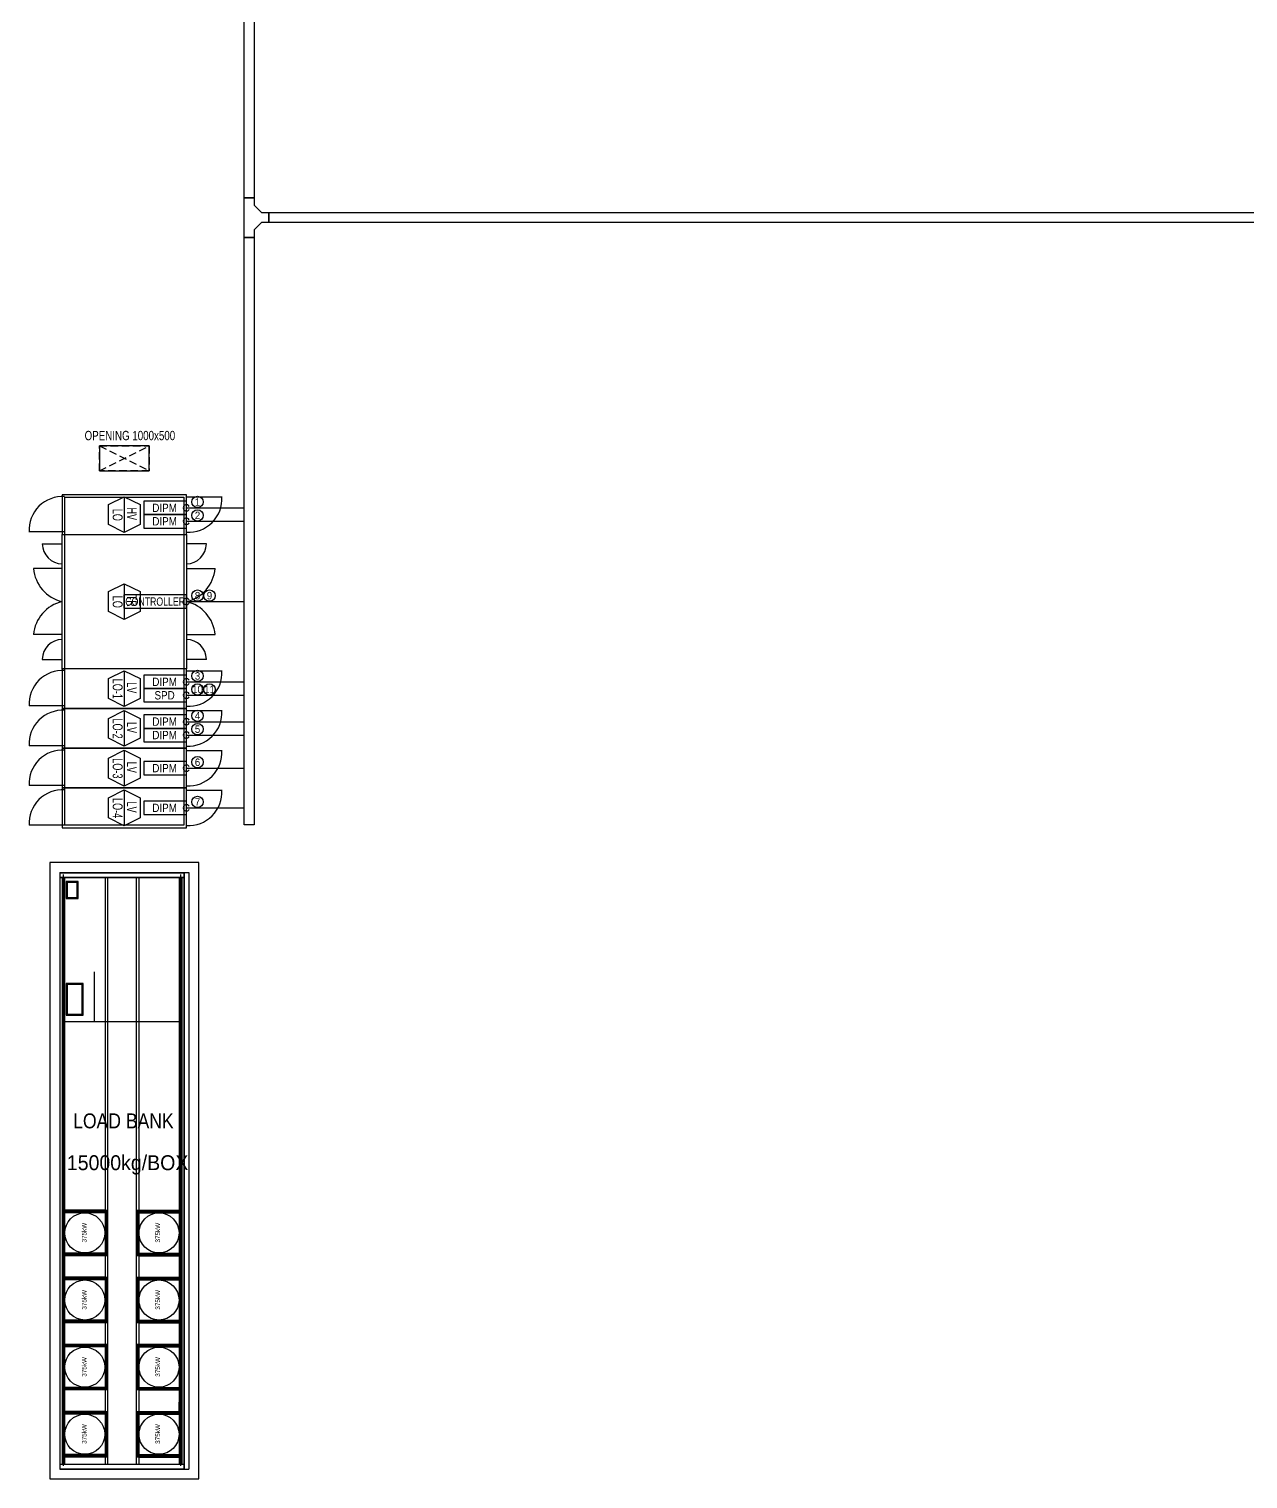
# Model space of a CAD drawing. Header units: millimetres. Extents: x 89450 to 753248, y -530175 to 1209785.
# Drawn here: x 94877 to 119393, y -98536 to -69368 of the extents above; entities that cross this region are included whole.
import ezdxf
from ezdxf.enums import TextEntityAlignment as Align

# ---------------------------------------------------------------- set-up
doc = ezdxf.new("R2010")
doc.units = ezdxf.units.MM
doc.header["$LTSCALE"] = 150
doc.linetypes.add('H1', pattern=[1.5, 1, -0.5])
doc.linetypes.add('PHANTOM', pattern=[2.5, 1.25, -0.25, 0.25, -0.25, 0.25, -0.25])
for name, color, linetype in [('------00 Switch Gear', 3, 'Continuous'), ('------00 Switch Gear_Number', 1, 'Continuous'), ('-----29 Indicator', 1, 'Continuous'), ('-----99 EPMS CABLE DUCT', 4, 'Continuous'), ('-----99 EPMS CONDUIT', 4, 'Continuous'), ('-----99 EPMS DEVICE', 3, 'Continuous'), ('A-ETC-전기', 253, 'H1')]:
    doc.layers.add(name, color=color, linetype=linetype)
doc.styles.add('ELEC', font='')
doc.styles.get('ELEC').set_extended_font_data('Dotum')

# ---------------------------------------------------------------- blocks, each defined once
blk = doc.blocks.new('A$C831ba098')
for points in [[(358, 500), (1358, 0)], [(358, 0), (1358, 500)]]:
    blk.add_lwpolyline(points)
blk.add_lwpolyline([(358, 500), (1358, 500), (1358, 0), (358, 0)], close=True)
at = {"style": 'ELEC', "width": 0.8}
blk.add_text('OPENING 1000x500', height=187.5, dxfattribs=at).set_placement((971, 710, 0), align=Align.MIDDLE_CENTER)
blk = doc.blocks.new('zw$32E')
for p, q in [((100, 0), (0, 0)), ((0, 0), (0, -400)), ((100, -75), (100, 0)), ((175, -150), (100, -75)), ((100, -325), (175, -250)), ((250, -150), (175, -150)), ((175, -250), (250, -250)), ((250, -250), (250, -150)), ((0, -400), (100, -400)), ((100, -400), (100, -325))]:
    blk.add_line(p, q)

msp = doc.modelspace()

# ---------------------------------------------------------------- linework, layer by layer
at = {"layer": '------00 Switch Gear', "color": 161}
for p, q in [((95144, -79725, 0), (95544, -79725, 0)), ((98444, -79725, 0), (98044, -79725, 0)), ((95144, -82048, 0), (95544, -82048, 0)), ((98444, -82048, 0), (98044, -82048, 0))]:
    msp.add_line(p, q, dxfattribs=at)
at = {"layer": '------00 Switch Gear', "color": 161, "elevation": 0}
for points in [[(95544, -78736), (95544, -79536), (98044, -79536), (98044, -78736)], [(97994, -78786), (97994, -85386), (95594, -85386), (95594, -78786)], [(98044, -79536), (98044, -82236), (95544, -82236), (95544, -79536)], [(95544, -82236), (95544, -83036), (98044, -83036), (98044, -82236)], [(95544, -83036), (95544, -83836), (98044, -83836), (98044, -83036)], [(95544, -83836), (95544, -84636), (98044, -84636), (98044, -83836)], [(95544, -84636), (95544, -85436), (98044, -85436), (98044, -84636)]]:
    msp.add_lwpolyline(points, close=True, dxfattribs=at)
at = {"layer": '------00 Switch Gear', "elevation": 0}
for points in [[(96794, -78776), (96794, -79496), (96474, -79337), (96474, -78936), (96794, -78776), (97114, -78936), (97114, -79337), (96794, -79496)], [(96794, -80526), (96794, -81246), (96474, -81087), (96474, -80686), (96794, -80526), (97114, -80686), (97114, -81087), (96794, -81246)], [(96794, -82276), (96794, -82996), (96474, -82837), (96474, -82436), (96794, -82276), (97114, -82436), (97114, -82837), (96794, -82996)], [(96794, -83076), (96794, -83796), (96474, -83637), (96474, -83236), (96794, -83076), (97114, -83236), (97114, -83637), (96794, -83796)], [(96794, -83876), (96794, -84596), (96474, -84437), (96474, -84036), (96794, -83876), (97114, -84036), (97114, -84437), (96794, -84596)], [(96794, -84676), (96794, -85396), (96474, -85237), (96474, -84836), (96794, -84676), (97114, -84836), (97114, -85237), (96794, -85396)]]:
    msp.add_lwpolyline(points, dxfattribs=at)
at = {"layer": '------00 Switch Gear', "color": 161, "elevation": 0}
for points in [[(98044, -78779), (98759, -78779)], [(95594, -79486), (94879, -79486)], [(95544, -80222), (94968, -80222)], [(98044, -80222), (98620, -80222)], [(95544, -81551), (94968, -81551)], [(98044, -81551), (98620, -81551)], [(98044, -82279), (98759, -82279)], [(95594, -82986), (94879, -82986)], [(98044, -83079), (98759, -83079)], [(95594, -83786), (94879, -83786)], [(98044, -83879), (98759, -83879)], [(95594, -84586), (94879, -84586)], [(95594, -84586), (94879, -84586)], [(98044, -84679), (98759, -84679)], [(95594, -85386), (94879, -85386)]]:
    msp.add_lwpolyline(points, dxfattribs=at)
at = {"layer": '------00 Switch Gear', "color": 161}
for centre, radius, start, end in [((95556, -79450, 0), 679, 86.919, 183.081), ((98080, -78815, 0), 679, 266.919, 3.081), ((95544, -79725, 0), 400, 180, 270), ((98044, -79725, 0), 400, 270, 0), ((95709, -80161, 0), 744, 184.6892, 257.142), ((97878, -80161, 0), 744, 282.858, 355.3108), ((95709, -81612, 0), 744, 102.858, 175.3108), ((97878, -81612, 0), 744, 4.6892, 77.142), ((95544, -82048, 0), 400, 90, 180), ((98044, -82048, 0), 400, 0, 90), ((95556, -82950, 0), 679, 86.919, 183.081), ((98080, -82315, 0), 679, 266.919, 3.081), ((95556, -83750, 0), 679, 86.919, 183.081), ((98080, -83115, 0), 679, 266.919, 3.081), ((95556, -84550, 0), 679, 86.919, 183.081), ((98080, -83915, 0), 679, 266.919, 3.081), ((95556, -85350, 0), 679, 86.919, 183.081), ((98080, -84715, 0), 679, 266.919, 3.081)]:
    msp.add_arc(centre, radius, start, end, dxfattribs=at)
at = {"layer": '-----29 Indicator'}
for centre in [(98266, -78882), (98266, -79152), (98266, -80767, 0), (98507, -80767, 0), (98266, -82382), (98266, -82652), (98507, -82652), (98266, -83182), (98266, -83452), (98266, -84117), (98266, -84917)]:
    msp.add_circle(centre, 114, dxfattribs=at)
at = {"layer": '-----99 EPMS CABLE DUCT'}
for points in [[(99202, -52756), (99402, -52756), (99402, -72761), (99202, -72761)], [(99202, -73561), (99402, -73561), (99402, -85378), (99202, -85378)]]:
    msp.add_lwpolyline(points, close=True, dxfattribs=at)
at = {"layer": '-----99 EPMS CABLE DUCT', "elevation": 0}
msp.add_lwpolyline([(99702, -73061), (126439, -73061), (126439, -73261), (99702, -73261)], close=True, dxfattribs=at)
at = {"layer": '-----99 EPMS CONDUIT'}
for p, q in [((98044, -79002, 0), (99202, -79002, 0)), ((98044, -79271, 0), (99202, -79271, 0)), ((98044, -80886, 0), (99202, -80886, 0)), ((98044, -82502, 0), (99202, -82502, 0)), ((98044, -82771, 0), (99202, -82771, 0)), ((98044, -83302, 0), (99202, -83302, 0)), ((98044, -83571, 0), (99202, -83571, 0)), ((98044, -84236, 0), (99202, -84236, 0)), ((98044, -85036, 0), (99202, -85036, 0))]:
    msp.add_line(p, q, dxfattribs=at)
for centre in [(98044, -79002, 0), (98044, -79271, 0), (98044, -80886, 0), (98044, -82502, 0), (98044, -82771, 0), (98044, -83302, 0), (98044, -83571, 0), (98044, -84236, 0), (98044, -85036, 0)]:
    msp.add_arc(centre, 63.8, 30, 330, dxfattribs=at)
at = {"layer": '-----99 EPMS DEVICE', "elevation": 0}
for points in [[(98044, -78867), (97184, -78867), (97184, -79136), (98044, -79136)], [(98044, -79136), (97184, -79136), (97184, -79406), (98044, -79406)], [(98044, -80752), (96784, -80752), (96784, -81021), (98044, -81021)], [(98044, -82367), (97184, -82367), (97184, -82636), (98044, -82636)], [(98044, -82636), (97184, -82636), (97184, -82906), (98044, -82906)], [(98044, -83167), (97184, -83167), (97184, -83436), (98044, -83436)], [(98044, -83436), (97184, -83436), (97184, -83706), (98044, -83706)], [(98044, -84102), (97184, -84102), (97184, -84371), (98044, -84371)], [(98044, -84902), (97184, -84902), (97184, -85171), (98044, -85171)]]:
    msp.add_lwpolyline(points, close=True, dxfattribs=at)
at = {"color": 161}
for p, q in [((95494, -86336, 0), (95494, -98336, 0)), ((95494, -86336, 0), (95494, -87336, 0)), ((95494, -86336, 0), (95494, -98336, 0)), ((95494, -86336, 0), (95494, -87336, 0)), ((95497, -86336, 0), (97994, -86336, 0)), ((95497, -86336, 0), (95497, -98336, 0)), ((95497, -86336, 0), (97994, -86336, 0)), ((95497, -86336, 0), (97994, -86336, 0)), ((95497, -86336, 0), (95497, -98336, 0)), ((95497, -86336, 0), (97994, -86336, 0)), ((97994, -86336, 0), (97994, -98336, 0)), ((97994, -86336, 0), (98094, -86336, 0)), ((97994, -86336, 0), (98094, -86336, 0)), ((97994, -86336, 0), (97994, -98336, 0)), ((97994, -86336, 0), (98094, -86336, 0)), ((97994, -86336, 0), (98094, -86336, 0)), ((97997, -86336, 0), (97997, -98336, 0)), ((97997, -86336, 0), (97997, -98336, 0)), ((98091, -86336, 0), (98091, -98336, 0)), ((98091, -86336, 0), (98091, -98336, 0)), ((98094, -86336, 0), (98094, -98336, 0)), ((98094, -86336, 0), (98094, -98336, 0)), ((95497, -86340, 0), (97994, -86340, 0)), ((95497, -86340, 0), (97994, -86340, 0)), ((95497, -86340, 0), (97994, -86340, 0)), ((95497, -86340, 0), (97994, -86340, 0)), ((95497, -86433, 0), (97994, -86433, 0)), ((95497, -86433, 0), (97994, -86433, 0)), ((95497, -86433, 0), (97994, -86433, 0)), ((95497, -86433, 0), (97994, -86433, 0)), ((95497, -86436, 0), (97994, -86436, 0)), ((95497, -86436, 0), (97994, -86436, 0)), ((95497, -86436, 0), (97994, -86436, 0)), ((95497, -86436, 0), (97994, -86436, 0)), ((95542, -86436, 0), (95542, -98236, 0)), ((95542, -86436, 0), (95542, -98236, 0)), ((95567, -86375, 0), (95567, -98274, 0)), ((95567, -86375, 0), (95567, -98274, 0)), ((95587, -86436, 0), (95587, -98236, 0)), ((95587, -86436, 0), (95587, -98236, 0)), ((95592, -86436, 0), (95592, -98236, 0)), ((95592, -86436, 0), (95592, -98236, 0)), ((96407, -86436, 0), (96407, -98236, 0)), ((96407, -86436, 0), (96407, -98236, 0)), ((96457, -86436, 0), (96457, -98236, 0)), ((96457, -86436, 0), (96457, -98236, 0)), ((97034, -86436, 0), (97034, -98236, 0)), ((97034, -86436, 0), (97034, -98236, 0)), ((97084, -86436, 0), (97084, -98236, 0)), ((97084, -86436, 0), (97084, -98236, 0)), ((97899, -86436, 0), (97899, -98236, 0)), ((97899, -86436, 0), (97899, -98236, 0)), ((97904, -86436, 0), (97904, -98236, 0)), ((97904, -86436, 0), (97904, -98236, 0)), ((97924, -86375, 0), (97924, -98274, 0)), ((97924, -86375, 0), (97924, -98274, 0)), ((97949, -86436, 0), (97949, -98236, 0)), ((97949, -86436, 0), (97949, -98236, 0)), ((95558, -93154, 0), (95576, -93154, 0)), ((95558, -93154, 0), (95576, -93154, 0)), ((95567, -93163, 0), (95567, -93145, 0)), ((95567, -93163, 0), (95567, -93145, 0)), ((96407, -93129, 0), (95592, -93129, 0)), ((96407, -93129, 0), (95592, -93129, 0)), ((96407, -93174, 0), (95592, -93174, 0)), ((96407, -93174, 0), (95592, -93174, 0)), ((96407, -93179, 0), (95592, -93179, 0)), ((96407, -93179, 0), (95592, -93179, 0)), ((95773, -93154, 0), (95791, -93154, 0)), ((95773, -93154, 0), (95791, -93154, 0)), ((95782, -93163, 0), (95782, -93145, 0)), ((95782, -93163, 0), (95782, -93145, 0)), ((95990, -93154, 0), (96008, -93154, 0)), ((95990, -93154, 0), (96008, -93154, 0)), ((95999, -93163, 0), (95999, -93145, 0)), ((95999, -93163, 0), (95999, -93145, 0)), ((96208, -93154, 0), (96226, -93154, 0)), ((96208, -93154, 0), (96226, -93154, 0)), ((96217, -93163, 0), (96217, -93145, 0)), ((96217, -93163, 0), (96217, -93145, 0)), ((96423, -93154, 0), (96441, -93154, 0)), ((96423, -93154, 0), (96441, -93154, 0)), ((96432, -93163, 0), (96432, -93145, 0)), ((96432, -93163, 0), (96432, -93145, 0)), ((97050, -93154, 0), (97068, -93154, 0)), ((97050, -93154, 0), (97068, -93154, 0)), ((97059, -93163, 0), (97059, -93145, 0)), ((97059, -93163, 0), (97059, -93145, 0)), ((97084, -93129, 0), (97899, -93129, 0)), ((97084, -93129, 0), (97899, -93129, 0)), ((97084, -93174, 0), (97899, -93174, 0)), ((97084, -93174, 0), (97899, -93174, 0)), ((97084, -93179, 0), (97899, -93179, 0)), ((97084, -93179, 0), (97899, -93179, 0)), ((97265, -93154, 0), (97283, -93154, 0)), ((97265, -93154, 0), (97283, -93154, 0)), ((97274, -93163, 0), (97274, -93145, 0)), ((97274, -93163, 0), (97274, -93145, 0)), ((97482, -93154, 0), (97500, -93154, 0)), ((97482, -93154, 0), (97500, -93154, 0)), ((97491, -93163, 0), (97491, -93145, 0)), ((97491, -93163, 0), (97491, -93145, 0)), ((97700, -93154, 0), (97718, -93154, 0)), ((97700, -93154, 0), (97718, -93154, 0)), ((97709, -93163, 0), (97709, -93145, 0)), ((97709, -93163, 0), (97709, -93145, 0)), ((97915, -93154, 0), (97933, -93154, 0)), ((97915, -93154, 0), (97933, -93154, 0)), ((97924, -93163, 0), (97924, -93145, 0)), ((97924, -93163, 0), (97924, -93145, 0)), ((95558, -93369, 0), (95576, -93369, 0)), ((95558, -93369, 0), (95576, -93369, 0)), ((95558, -93586, 0), (95576, -93586, 0)), ((95558, -93586, 0), (95576, -93586, 0)), ((95567, -93378, 0), (95567, -93360, 0)), ((95567, -93378, 0), (95567, -93360, 0)), ((95567, -93595, 0), (95567, -93577, 0)), ((95567, -93595, 0), (95567, -93577, 0)), ((96423, -93369, 0), (96441, -93369, 0)), ((96423, -93369, 0), (96441, -93369, 0)), ((96423, -93586, 0), (96441, -93586, 0)), ((96423, -93586, 0), (96441, -93586, 0)), ((96432, -93378, 0), (96432, -93360, 0)), ((96432, -93378, 0), (96432, -93360, 0)), ((96432, -93595, 0), (96432, -93577, 0)), ((96432, -93595, 0), (96432, -93577, 0)), ((97050, -93369, 0), (97068, -93369, 0)), ((97050, -93369, 0), (97068, -93369, 0)), ((97050, -93586, 0), (97068, -93586, 0)), ((97050, -93586, 0), (97068, -93586, 0)), ((97059, -93378, 0), (97059, -93360, 0)), ((97059, -93378, 0), (97059, -93360, 0)), ((97059, -93595, 0), (97059, -93577, 0)), ((97059, -93595, 0), (97059, -93577, 0)), ((97915, -93369, 0), (97933, -93369, 0)), ((97915, -93369, 0), (97933, -93369, 0)), ((97915, -93586, 0), (97933, -93586, 0)), ((97915, -93586, 0), (97933, -93586, 0)), ((97924, -93378, 0), (97924, -93360, 0)), ((97924, -93378, 0), (97924, -93360, 0)), ((97924, -93595, 0), (97924, -93577, 0)), ((97924, -93595, 0), (97924, -93577, 0)), ((95558, -93804, 0), (95576, -93804, 0)), ((95558, -93804, 0), (95576, -93804, 0)), ((95567, -93813, 0), (95567, -93795, 0)), ((95567, -93813, 0), (95567, -93795, 0)), ((96423, -93804, 0), (96441, -93804, 0)), ((96423, -93804, 0), (96441, -93804, 0)), ((96432, -93813, 0), (96432, -93795, 0)), ((96432, -93813, 0), (96432, -93795, 0)), ((97050, -93804, 0), (97068, -93804, 0)), ((97050, -93804, 0), (97068, -93804, 0)), ((97059, -93813, 0), (97059, -93795, 0)), ((97059, -93813, 0), (97059, -93795, 0)), ((97915, -93804, 0), (97933, -93804, 0)), ((97915, -93804, 0), (97933, -93804, 0)), ((97924, -93813, 0), (97924, -93795, 0)), ((97924, -93813, 0), (97924, -93795, 0)), ((95558, -94019, 0), (95576, -94019, 0)), ((95558, -94019, 0), (95576, -94019, 0)), ((95567, -94028, 0), (95567, -94010, 0)), ((95567, -94028, 0), (95567, -94010, 0)), ((96407, -93994, 0), (95592, -93994, 0)), ((96407, -93994, 0), (95592, -93994, 0)), ((96407, -93999, 0), (95592, -93999, 0)), ((96407, -93999, 0), (95592, -93999, 0)), ((96407, -94044, 0), (95592, -94044, 0)), ((96407, -94044, 0), (95592, -94044, 0)), ((95773, -94019, 0), (95791, -94019, 0)), ((95773, -94019, 0), (95791, -94019, 0)), ((95782, -94028, 0), (95782, -94010, 0)), ((95782, -94028, 0), (95782, -94010, 0)), ((95990, -94019, 0), (96008, -94019, 0)), ((95990, -94019, 0), (96008, -94019, 0)), ((95999, -94028, 0), (95999, -94010, 0)), ((95999, -94028, 0), (95999, -94010, 0)), ((96208, -94019, 0), (96226, -94019, 0)), ((96208, -94019, 0), (96226, -94019, 0)), ((96217, -94028, 0), (96217, -94010, 0)), ((96217, -94028, 0), (96217, -94010, 0)), ((96423, -94019, 0), (96441, -94019, 0)), ((96423, -94019, 0), (96441, -94019, 0)), ((96432, -94028, 0), (96432, -94010, 0)), ((96432, -94028, 0), (96432, -94010, 0)), ((97050, -94019, 0), (97068, -94019, 0)), ((97050, -94019, 0), (97068, -94019, 0)), ((97059, -94028, 0), (97059, -94010, 0)), ((97059, -94028, 0), (97059, -94010, 0)), ((97084, -93994, 0), (97899, -93994, 0)), ((97084, -93994, 0), (97899, -93994, 0)), ((97084, -93999, 0), (97899, -93999, 0)), ((97084, -93999, 0), (97899, -93999, 0)), ((97084, -94044, 0), (97899, -94044, 0)), ((97084, -94044, 0), (97899, -94044, 0)), ((97265, -94019, 0), (97283, -94019, 0)), ((97265, -94019, 0), (97283, -94019, 0)), ((97274, -94028, 0), (97274, -94010, 0)), ((97274, -94028, 0), (97274, -94010, 0)), ((97482, -94019, 0), (97500, -94019, 0)), ((97482, -94019, 0), (97500, -94019, 0)), ((97491, -94028, 0), (97491, -94010, 0)), ((97491, -94028, 0), (97491, -94010, 0)), ((97700, -94019, 0), (97718, -94019, 0)), ((97700, -94019, 0), (97718, -94019, 0)), ((97709, -94028, 0), (97709, -94010, 0)), ((97709, -94028, 0), (97709, -94010, 0)), ((97915, -94019, 0), (97933, -94019, 0)), ((97915, -94019, 0), (97933, -94019, 0)), ((97924, -94028, 0), (97924, -94010, 0)), ((97924, -94028, 0), (97924, -94010, 0)), ((95558, -94504, 0), (95576, -94504, 0)), ((95558, -94504, 0), (95576, -94504, 0)), ((95567, -94513, 0), (95567, -94495, 0)), ((95567, -94513, 0), (95567, -94495, 0)), ((96407, -94479, 0), (95592, -94479, 0)), ((96407, -94479, 0), (95592, -94479, 0)), ((95773, -94504, 0), (95791, -94504, 0)), ((95773, -94504, 0), (95791, -94504, 0)), ((95782, -94513, 0), (95782, -94495, 0)), ((95782, -94513, 0), (95782, -94495, 0)), ((95990, -94504, 0), (96008, -94504, 0)), ((95990, -94504, 0), (96008, -94504, 0)), ((95999, -94513, 0), (95999, -94495, 0)), ((95999, -94513, 0), (95999, -94495, 0)), ((96208, -94504, 0), (96226, -94504, 0)), ((96208, -94504, 0), (96226, -94504, 0)), ((96217, -94513, 0), (96217, -94495, 0)), ((96217, -94513, 0), (96217, -94495, 0)), ((96423, -94504, 0), (96441, -94504, 0)), ((96423, -94504, 0), (96441, -94504, 0)), ((96432, -94513, 0), (96432, -94495, 0)), ((96432, -94513, 0), (96432, -94495, 0)), ((97050, -94504, 0), (97068, -94504, 0)), ((97050, -94504, 0), (97068, -94504, 0)), ((97059, -94513, 0), (97059, -94495, 0)), ((97059, -94513, 0), (97059, -94495, 0)), ((97084, -94479, 0), (97899, -94479, 0)), ((97084, -94479, 0), (97899, -94479, 0)), ((97265, -94504, 0), (97283, -94504, 0)), ((97265, -94504, 0), (97283, -94504, 0)), ((97274, -94513, 0), (97274, -94495, 0)), ((97274, -94513, 0), (97274, -94495, 0)), ((97482, -94504, 0), (97500, -94504, 0)), ((97482, -94504, 0), (97500, -94504, 0)), ((97491, -94513, 0), (97491, -94495, 0)), ((97491, -94513, 0), (97491, -94495, 0)), ((97700, -94504, 0), (97718, -94504, 0)), ((97700, -94504, 0), (97718, -94504, 0)), ((97709, -94513, 0), (97709, -94495, 0)), ((97709, -94513, 0), (97709, -94495, 0)), ((97915, -94504, 0), (97933, -94504, 0)), ((97915, -94504, 0), (97933, -94504, 0)), ((97924, -94513, 0), (97924, -94495, 0)), ((97924, -94513, 0), (97924, -94495, 0)), ((95558, -94719, 0), (95576, -94719, 0)), ((95558, -94719, 0), (95576, -94719, 0)), ((95567, -94728, 0), (95567, -94710, 0)), ((95567, -94728, 0), (95567, -94710, 0)), ((96407, -94524, 0), (95592, -94524, 0)), ((96407, -94524, 0), (95592, -94524, 0)), ((96407, -94529, 0), (95592, -94529, 0)), ((96407, -94529, 0), (95592, -94529, 0)), ((96423, -94719, 0), (96441, -94719, 0)), ((96423, -94719, 0), (96441, -94719, 0)), ((96432, -94728, 0), (96432, -94710, 0)), ((96432, -94728, 0), (96432, -94710, 0)), ((97050, -94719, 0), (97068, -94719, 0)), ((97050, -94719, 0), (97068, -94719, 0)), ((97059, -94728, 0), (97059, -94710, 0)), ((97059, -94728, 0), (97059, -94710, 0)), ((97084, -94524, 0), (97899, -94524, 0)), ((97084, -94524, 0), (97899, -94524, 0)), ((97084, -94529, 0), (97899, -94529, 0)), ((97084, -94529, 0), (97899, -94529, 0)), ((97915, -94719, 0), (97933, -94719, 0)), ((97915, -94719, 0), (97933, -94719, 0)), ((97924, -94728, 0), (97924, -94710, 0)), ((97924, -94728, 0), (97924, -94710, 0)), ((95558, -94936, 0), (95576, -94936, 0)), ((95558, -94936, 0), (95576, -94936, 0)), ((95567, -94945, 0), (95567, -94927, 0)), ((95567, -94945, 0), (95567, -94927, 0)), ((96423, -94936, 0), (96441, -94936, 0)), ((96423, -94936, 0), (96441, -94936, 0)), ((96432, -94945, 0), (96432, -94927, 0)), ((96432, -94945, 0), (96432, -94927, 0)), ((97050, -94936, 0), (97068, -94936, 0)), ((97050, -94936, 0), (97068, -94936, 0)), ((97059, -94945, 0), (97059, -94927, 0)), ((97059, -94945, 0), (97059, -94927, 0)), ((97915, -94936, 0), (97933, -94936, 0)), ((97915, -94936, 0), (97933, -94936, 0)), ((97924, -94945, 0), (97924, -94927, 0)), ((97924, -94945, 0), (97924, -94927, 0)), ((95558, -95154, 0), (95576, -95154, 0)), ((95558, -95154, 0), (95576, -95154, 0)), ((95558, -95369, 0), (95576, -95369, 0)), ((95558, -95369, 0), (95576, -95369, 0)), ((95567, -95163, 0), (95567, -95145, 0)), ((95567, -95163, 0), (95567, -95145, 0)), ((95567, -95378, 0), (95567, -95360, 0)), ((95567, -95378, 0), (95567, -95360, 0)), ((96407, -95344, 0), (95592, -95344, 0)), ((96407, -95344, 0), (95592, -95344, 0)), ((96407, -95349, 0), (95592, -95349, 0)), ((96407, -95349, 0), (95592, -95349, 0)), ((95773, -95369, 0), (95791, -95369, 0)), ((95773, -95369, 0), (95791, -95369, 0)), ((95782, -95378, 0), (95782, -95360, 0)), ((95782, -95378, 0), (95782, -95360, 0)), ((95990, -95369, 0), (96008, -95369, 0)), ((95990, -95369, 0), (96008, -95369, 0)), ((95999, -95378, 0), (95999, -95360, 0)), ((95999, -95378, 0), (95999, -95360, 0)), ((96208, -95369, 0), (96226, -95369, 0)), ((96208, -95369, 0), (96226, -95369, 0)), ((96217, -95378, 0), (96217, -95360, 0)), ((96217, -95378, 0), (96217, -95360, 0)), ((96423, -95154, 0), (96441, -95154, 0)), ((96423, -95154, 0), (96441, -95154, 0)), ((96423, -95369, 0), (96441, -95369, 0)), ((96423, -95369, 0), (96441, -95369, 0)), ((96432, -95163, 0), (96432, -95145, 0)), ((96432, -95163, 0), (96432, -95145, 0)), ((96432, -95378, 0), (96432, -95360, 0)), ((96432, -95378, 0), (96432, -95360, 0)), ((97050, -95154, 0), (97068, -95154, 0)), ((97050, -95154, 0), (97068, -95154, 0)), ((97050, -95369, 0), (97068, -95369, 0)), ((97050, -95369, 0), (97068, -95369, 0)), ((97059, -95163, 0), (97059, -95145, 0)), ((97059, -95163, 0), (97059, -95145, 0)), ((97059, -95378, 0), (97059, -95360, 0)), ((97059, -95378, 0), (97059, -95360, 0)), ((97084, -95344, 0), (97899, -95344, 0)), ((97084, -95344, 0), (97899, -95344, 0)), ((97084, -95349, 0), (97899, -95349, 0)), ((97084, -95349, 0), (97899, -95349, 0)), ((97265, -95369, 0), (97283, -95369, 0)), ((97265, -95369, 0), (97283, -95369, 0)), ((97274, -95378, 0), (97274, -95360, 0)), ((97274, -95378, 0), (97274, -95360, 0)), ((97482, -95369, 0), (97500, -95369, 0)), ((97482, -95369, 0), (97500, -95369, 0)), ((97491, -95378, 0), (97491, -95360, 0)), ((97491, -95378, 0), (97491, -95360, 0)), ((97700, -95369, 0), (97718, -95369, 0)), ((97700, -95369, 0), (97718, -95369, 0)), ((97709, -95378, 0), (97709, -95360, 0)), ((97709, -95378, 0), (97709, -95360, 0)), ((97915, -95154, 0), (97933, -95154, 0)), ((97915, -95154, 0), (97933, -95154, 0)), ((97915, -95369, 0), (97933, -95369, 0)), ((97915, -95369, 0), (97933, -95369, 0)), ((97924, -95163, 0), (97924, -95145, 0)), ((97924, -95163, 0), (97924, -95145, 0)), ((97924, -95378, 0), (97924, -95360, 0)), ((97924, -95378, 0), (97924, -95360, 0)), ((96407, -95394, 0), (95592, -95394, 0)), ((96407, -95394, 0), (95592, -95394, 0)), ((97084, -95394, 0), (97899, -95394, 0)), ((97084, -95394, 0), (97899, -95394, 0)), ((95558, -95854, 0), (95576, -95854, 0)), ((95558, -95854, 0), (95576, -95854, 0)), ((95567, -95863, 0), (95567, -95845, 0)), ((95567, -95863, 0), (95567, -95845, 0)), ((96407, -95829, 0), (95592, -95829, 0)), ((96407, -95829, 0), (95592, -95829, 0)), ((96407, -95874, 0), (95592, -95874, 0)), ((96407, -95874, 0), (95592, -95874, 0)), ((96407, -95879, 0), (95592, -95879, 0)), ((96407, -95879, 0), (95592, -95879, 0)), ((95773, -95854, 0), (95791, -95854, 0)), ((95773, -95854, 0), (95791, -95854, 0)), ((95782, -95863, 0), (95782, -95845, 0)), ((95782, -95863, 0), (95782, -95845, 0)), ((95990, -95854, 0), (96008, -95854, 0)), ((95990, -95854, 0), (96008, -95854, 0)), ((95999, -95863, 0), (95999, -95845, 0)), ((95999, -95863, 0), (95999, -95845, 0)), ((96208, -95854, 0), (96226, -95854, 0)), ((96208, -95854, 0), (96226, -95854, 0)), ((96217, -95863, 0), (96217, -95845, 0)), ((96217, -95863, 0), (96217, -95845, 0)), ((96423, -95854, 0), (96441, -95854, 0)), ((96423, -95854, 0), (96441, -95854, 0)), ((96432, -95863, 0), (96432, -95845, 0)), ((96432, -95863, 0), (96432, -95845, 0)), ((97050, -95854, 0), (97068, -95854, 0)), ((97050, -95854, 0), (97068, -95854, 0)), ((97059, -95863, 0), (97059, -95845, 0)), ((97059, -95863, 0), (97059, -95845, 0)), ((97084, -95829, 0), (97899, -95829, 0)), ((97084, -95829, 0), (97899, -95829, 0)), ((97084, -95874, 0), (97899, -95874, 0)), ((97084, -95874, 0), (97899, -95874, 0)), ((97084, -95879, 0), (97899, -95879, 0)), ((97084, -95879, 0), (97899, -95879, 0)), ((97265, -95854, 0), (97283, -95854, 0)), ((97265, -95854, 0), (97283, -95854, 0)), ((97274, -95863, 0), (97274, -95845, 0)), ((97274, -95863, 0), (97274, -95845, 0)), ((97482, -95854, 0), (97500, -95854, 0)), ((97482, -95854, 0), (97500, -95854, 0)), ((97491, -95863, 0), (97491, -95845, 0)), ((97491, -95863, 0), (97491, -95845, 0)), ((97700, -95854, 0), (97718, -95854, 0)), ((97700, -95854, 0), (97718, -95854, 0)), ((97709, -95863, 0), (97709, -95845, 0)), ((97709, -95863, 0), (97709, -95845, 0)), ((97915, -95854, 0), (97933, -95854, 0)), ((97915, -95854, 0), (97933, -95854, 0)), ((97924, -95863, 0), (97924, -95845, 0)), ((97924, -95863, 0), (97924, -95845, 0)), ((95558, -96069, 0), (95576, -96069, 0)), ((95558, -96069, 0), (95576, -96069, 0)), ((95567, -96078, 0), (95567, -96060, 0)), ((95567, -96078, 0), (95567, -96060, 0)), ((96423, -96069, 0), (96441, -96069, 0)), ((96423, -96069, 0), (96441, -96069, 0)), ((96432, -96078, 0), (96432, -96060, 0)), ((96432, -96078, 0), (96432, -96060, 0)), ((97050, -96069, 0), (97068, -96069, 0)), ((97050, -96069, 0), (97068, -96069, 0)), ((97059, -96078, 0), (97059, -96060, 0)), ((97059, -96078, 0), (97059, -96060, 0)), ((97915, -96069, 0), (97933, -96069, 0)), ((97915, -96069, 0), (97933, -96069, 0)), ((97924, -96078, 0), (97924, -96060, 0)), ((97924, -96078, 0), (97924, -96060, 0)), ((95558, -96286, 0), (95576, -96286, 0)), ((95558, -96286, 0), (95576, -96286, 0)), ((95558, -96504, 0), (95576, -96504, 0)), ((95558, -96504, 0), (95576, -96504, 0)), ((95567, -96295, 0), (95567, -96277, 0)), ((95567, -96295, 0), (95567, -96277, 0)), ((95567, -96513, 0), (95567, -96495, 0)), ((95567, -96513, 0), (95567, -96495, 0)), ((96423, -96286, 0), (96441, -96286, 0)), ((96423, -96286, 0), (96441, -96286, 0)), ((96423, -96504, 0), (96441, -96504, 0)), ((96423, -96504, 0), (96441, -96504, 0)), ((96432, -96295, 0), (96432, -96277, 0)), ((96432, -96295, 0), (96432, -96277, 0)), ((96432, -96513, 0), (96432, -96495, 0)), ((96432, -96513, 0), (96432, -96495, 0)), ((97050, -96286, 0), (97068, -96286, 0)), ((97050, -96286, 0), (97068, -96286, 0)), ((97050, -96504, 0), (97068, -96504, 0)), ((97050, -96504, 0), (97068, -96504, 0)), ((97059, -96295, 0), (97059, -96277, 0)), ((97059, -96295, 0), (97059, -96277, 0)), ((97059, -96513, 0), (97059, -96495, 0)), ((97059, -96513, 0), (97059, -96495, 0)), ((97915, -96286, 0), (97933, -96286, 0)), ((97915, -96286, 0), (97933, -96286, 0)), ((97915, -96504, 0), (97933, -96504, 0)), ((97915, -96504, 0), (97933, -96504, 0)), ((97924, -96295, 0), (97924, -96277, 0)), ((97924, -96295, 0), (97924, -96277, 0)), ((97924, -96513, 0), (97924, -96495, 0)), ((97924, -96513, 0), (97924, -96495, 0)), ((95558, -96719, 0), (95576, -96719, 0)), ((95558, -96719, 0), (95576, -96719, 0)), ((95567, -96728, 0), (95567, -96710, 0)), ((95567, -96728, 0), (95567, -96710, 0)), ((96407, -96694, 0), (95592, -96694, 0)), ((96407, -96694, 0), (95592, -96694, 0)), ((96407, -96699, 0), (95592, -96699, 0)), ((96407, -96699, 0), (95592, -96699, 0)), ((96407, -96744, 0), (95592, -96744, 0)), ((96407, -96744, 0), (95592, -96744, 0)), ((95773, -96719, 0), (95791, -96719, 0)), ((95773, -96719, 0), (95791, -96719, 0)), ((95782, -96728, 0), (95782, -96710, 0)), ((95782, -96728, 0), (95782, -96710, 0)), ((95990, -96719, 0), (96008, -96719, 0)), ((95990, -96719, 0), (96008, -96719, 0)), ((95999, -96728, 0), (95999, -96710, 0)), ((95999, -96728, 0), (95999, -96710, 0)), ((96208, -96719, 0), (96226, -96719, 0)), ((96208, -96719, 0), (96226, -96719, 0)), ((96217, -96728, 0), (96217, -96710, 0)), ((96217, -96728, 0), (96217, -96710, 0)), ((96423, -96719, 0), (96441, -96719, 0)), ((96423, -96719, 0), (96441, -96719, 0)), ((96432, -96728, 0), (96432, -96710, 0)), ((96432, -96728, 0), (96432, -96710, 0)), ((97050, -96719, 0), (97068, -96719, 0)), ((97050, -96719, 0), (97068, -96719, 0)), ((97059, -96728, 0), (97059, -96710, 0)), ((97059, -96728, 0), (97059, -96710, 0)), ((97084, -96694, 0), (97899, -96694, 0)), ((97084, -96694, 0), (97899, -96694, 0)), ((97084, -96699, 0), (97899, -96699, 0)), ((97084, -96699, 0), (97899, -96699, 0)), ((97084, -96744, 0), (97899, -96744, 0)), ((97084, -96744, 0), (97899, -96744, 0)), ((97265, -96719, 0), (97283, -96719, 0)), ((97265, -96719, 0), (97283, -96719, 0)), ((97274, -96728, 0), (97274, -96710, 0)), ((97274, -96728, 0), (97274, -96710, 0)), ((97482, -96719, 0), (97500, -96719, 0)), ((97482, -96719, 0), (97500, -96719, 0)), ((97491, -96728, 0), (97491, -96710, 0)), ((97491, -96728, 0), (97491, -96710, 0)), ((97700, -96719, 0), (97718, -96719, 0)), ((97700, -96719, 0), (97718, -96719, 0)), ((97709, -96728, 0), (97709, -96710, 0)), ((97709, -96728, 0), (97709, -96710, 0)), ((97915, -96719, 0), (97933, -96719, 0)), ((97915, -96719, 0), (97933, -96719, 0)), ((97924, -96728, 0), (97924, -96710, 0)), ((97924, -96728, 0), (97924, -96710, 0)), ((97899, -97241, 0), (97899, -96991, 0)), ((97899, -96991, 0), (97949, -96991, 0)), ((97899, -97241, 0), (97899, -96991, 0)), ((97899, -96991, 0), (97949, -96991, 0)), ((97903, -97245, 0), (97903, -96987, 0)), ((97903, -96987, 0), (97945, -96987, 0)), ((97903, -97245, 0), (97903, -96987, 0)), ((97903, -96987, 0), (97945, -96987, 0)), ((97945, -96987, 0), (97945, -97245, 0)), ((97945, -96987, 0), (97945, -97245, 0)), ((97949, -96991, 0), (97949, -97241, 0)), ((97949, -96991, 0), (97949, -97241, 0)), ((95558, -97204, 0), (95576, -97204, 0)), ((95558, -97204, 0), (95576, -97204, 0)), ((95558, -97419, 0), (95576, -97419, 0)), ((95558, -97419, 0), (95576, -97419, 0)), ((95567, -97213, 0), (95567, -97195, 0)), ((95567, -97213, 0), (95567, -97195, 0)), ((95567, -97428, 0), (95567, -97410, 0)), ((95567, -97428, 0), (95567, -97410, 0)), ((96407, -97179, 0), (95592, -97179, 0)), ((96407, -97179, 0), (95592, -97179, 0)), ((96407, -97224, 0), (95592, -97224, 0)), ((96407, -97224, 0), (95592, -97224, 0)), ((96407, -97229, 0), (95592, -97229, 0)), ((96407, -97229, 0), (95592, -97229, 0)), ((95773, -97204, 0), (95791, -97204, 0)), ((95773, -97204, 0), (95791, -97204, 0)), ((95782, -97213, 0), (95782, -97195, 0)), ((95782, -97213, 0), (95782, -97195, 0)), ((95990, -97204, 0), (96008, -97204, 0)), ((95990, -97204, 0), (96008, -97204, 0)), ((95999, -97213, 0), (95999, -97195, 0)), ((95999, -97213, 0), (95999, -97195, 0)), ((96208, -97204, 0), (96226, -97204, 0)), ((96208, -97204, 0), (96226, -97204, 0)), ((96217, -97213, 0), (96217, -97195, 0)), ((96217, -97213, 0), (96217, -97195, 0)), ((96423, -97204, 0), (96441, -97204, 0)), ((96423, -97204, 0), (96441, -97204, 0)), ((96423, -97419, 0), (96441, -97419, 0)), ((96423, -97419, 0), (96441, -97419, 0)), ((96432, -97213, 0), (96432, -97195, 0)), ((96432, -97213, 0), (96432, -97195, 0)), ((96432, -97428, 0), (96432, -97410, 0)), ((96432, -97428, 0), (96432, -97410, 0)), ((97050, -97204, 0), (97068, -97204, 0)), ((97050, -97204, 0), (97068, -97204, 0)), ((97050, -97419, 0), (97068, -97419, 0)), ((97050, -97419, 0), (97068, -97419, 0)), ((97059, -97213, 0), (97059, -97195, 0)), ((97059, -97213, 0), (97059, -97195, 0)), ((97059, -97428, 0), (97059, -97410, 0)), ((97059, -97428, 0), (97059, -97410, 0)), ((97084, -97179, 0), (97899, -97179, 0)), ((97084, -97179, 0), (97899, -97179, 0)), ((97084, -97224, 0), (97899, -97224, 0)), ((97084, -97224, 0), (97899, -97224, 0)), ((97084, -97229, 0), (97899, -97229, 0)), ((97084, -97229, 0), (97899, -97229, 0)), ((97265, -97204, 0), (97283, -97204, 0)), ((97265, -97204, 0), (97283, -97204, 0)), ((97274, -97213, 0), (97274, -97195, 0)), ((97274, -97213, 0), (97274, -97195, 0)), ((97482, -97204, 0), (97500, -97204, 0)), ((97482, -97204, 0), (97500, -97204, 0)), ((97491, -97213, 0), (97491, -97195, 0)), ((97491, -97213, 0), (97491, -97195, 0)), ((97700, -97204, 0), (97718, -97204, 0)), ((97700, -97204, 0), (97718, -97204, 0)), ((97709, -97213, 0), (97709, -97195, 0)), ((97709, -97213, 0), (97709, -97195, 0)), ((97949, -97241, 0), (97899, -97241, 0)), ((97949, -97241, 0), (97899, -97241, 0)), ((97945, -97245, 0), (97903, -97245, 0)), ((97945, -97245, 0), (97903, -97245, 0)), ((97915, -97204, 0), (97933, -97204, 0)), ((97915, -97204, 0), (97933, -97204, 0)), ((97915, -97419, 0), (97933, -97419, 0)), ((97915, -97419, 0), (97933, -97419, 0)), ((97924, -97213, 0), (97924, -97195, 0)), ((97924, -97213, 0), (97924, -97195, 0)), ((97924, -97428, 0), (97924, -97410, 0)), ((97924, -97428, 0), (97924, -97410, 0)), ((95558, -97636, 0), (95576, -97636, 0)), ((95558, -97636, 0), (95576, -97636, 0)), ((95567, -97645, 0), (95567, -97627, 0)), ((95567, -97645, 0), (95567, -97627, 0)), ((96423, -97636, 0), (96441, -97636, 0)), ((96423, -97636, 0), (96441, -97636, 0)), ((96432, -97645, 0), (96432, -97627, 0)), ((96432, -97645, 0), (96432, -97627, 0)), ((97050, -97636, 0), (97068, -97636, 0)), ((97050, -97636, 0), (97068, -97636, 0)), ((97059, -97645, 0), (97059, -97627, 0)), ((97059, -97645, 0), (97059, -97627, 0)), ((97915, -97636, 0), (97933, -97636, 0)), ((97915, -97636, 0), (97933, -97636, 0)), ((97924, -97645, 0), (97924, -97627, 0)), ((97924, -97645, 0), (97924, -97627, 0)), ((95558, -97854, 0), (95576, -97854, 0)), ((95558, -97854, 0), (95576, -97854, 0)), ((95567, -97863, 0), (95567, -97845, 0)), ((95567, -97863, 0), (95567, -97845, 0)), ((96423, -97854, 0), (96441, -97854, 0)), ((96423, -97854, 0), (96441, -97854, 0)), ((96432, -97863, 0), (96432, -97845, 0)), ((96432, -97863, 0), (96432, -97845, 0)), ((97050, -97854, 0), (97068, -97854, 0)), ((97050, -97854, 0), (97068, -97854, 0)), ((97059, -97863, 0), (97059, -97845, 0)), ((97059, -97863, 0), (97059, -97845, 0)), ((97915, -97854, 0), (97933, -97854, 0)), ((97915, -97854, 0), (97933, -97854, 0)), ((97924, -97863, 0), (97924, -97845, 0)), ((97924, -97863, 0), (97924, -97845, 0)), ((95497, -98236, 0), (97994, -98236, 0)), ((95497, -98236, 0), (97994, -98236, 0)), ((95497, -98240, 0), (97994, -98240, 0)), ((95497, -98240, 0), (97994, -98240, 0)), ((95558, -98069, 0), (95576, -98069, 0)), ((95558, -98069, 0), (95576, -98069, 0)), ((95567, -98078, 0), (95567, -98060, 0)), ((95567, -98078, 0), (95567, -98060, 0)), ((96407, -98044, 0), (95592, -98044, 0)), ((96407, -98044, 0), (95592, -98044, 0)), ((96407, -98049, 0), (95592, -98049, 0)), ((96407, -98049, 0), (95592, -98049, 0)), ((96407, -98094, 0), (95592, -98094, 0)), ((96407, -98094, 0), (95592, -98094, 0)), ((95773, -98069, 0), (95791, -98069, 0)), ((95773, -98069, 0), (95791, -98069, 0)), ((95782, -98078, 0), (95782, -98060, 0)), ((95782, -98078, 0), (95782, -98060, 0)), ((95990, -98069, 0), (96008, -98069, 0)), ((95990, -98069, 0), (96008, -98069, 0)), ((95999, -98078, 0), (95999, -98060, 0)), ((95999, -98078, 0), (95999, -98060, 0)), ((96208, -98069, 0), (96226, -98069, 0)), ((96208, -98069, 0), (96226, -98069, 0)), ((96217, -98078, 0), (96217, -98060, 0)), ((96217, -98078, 0), (96217, -98060, 0)), ((96423, -98069, 0), (96441, -98069, 0)), ((96423, -98069, 0), (96441, -98069, 0)), ((96432, -98078, 0), (96432, -98060, 0)), ((96432, -98078, 0), (96432, -98060, 0)), ((97050, -98069, 0), (97068, -98069, 0)), ((97050, -98069, 0), (97068, -98069, 0)), ((97059, -98078, 0), (97059, -98060, 0)), ((97059, -98078, 0), (97059, -98060, 0)), ((97084, -98044, 0), (97899, -98044, 0)), ((97084, -98044, 0), (97899, -98044, 0)), ((97084, -98049, 0), (97899, -98049, 0)), ((97084, -98049, 0), (97899, -98049, 0)), ((97084, -98094, 0), (97899, -98094, 0)), ((97084, -98094, 0), (97899, -98094, 0)), ((97265, -98069, 0), (97283, -98069, 0)), ((97265, -98069, 0), (97283, -98069, 0)), ((97274, -98078, 0), (97274, -98060, 0)), ((97274, -98078, 0), (97274, -98060, 0)), ((97482, -98069, 0), (97500, -98069, 0)), ((97482, -98069, 0), (97500, -98069, 0)), ((97491, -98078, 0), (97491, -98060, 0)), ((97491, -98078, 0), (97491, -98060, 0)), ((97700, -98069, 0), (97718, -98069, 0)), ((97700, -98069, 0), (97718, -98069, 0)), ((97709, -98078, 0), (97709, -98060, 0)), ((97709, -98078, 0), (97709, -98060, 0)), ((97915, -98069, 0), (97933, -98069, 0)), ((97915, -98069, 0), (97933, -98069, 0)), ((97924, -98078, 0), (97924, -98060, 0)), ((97924, -98078, 0), (97924, -98060, 0)), ((95497, -98333, 0), (97994, -98333, 0)), ((95497, -98333, 0), (97994, -98333, 0)), ((95497, -98336, 0), (97994, -98336, 0)), ((95497, -98336, 0), (97994, -98336, 0)), ((97994, -98336, 0), (98094, -98336, 0)), ((97994, -98336, 0), (98094, -98336, 0))]:
    msp.add_line(p, q, dxfattribs=at)
at = {"color": 161, "ltscale": 10}
for p, q in [((96192, -89336, 0), (96192, -88336, 0)), ((96192, -89336, 0), (96192, -88336, 0)), ((95592, -89336, 0), (96192, -89336, 0)), ((95592, -89336, 0), (96192, -89336, 0)), ((96192, -89336, 0), (97899, -89336, 0)), ((96192, -89336, 0), (97899, -89336, 0))]:
    msp.add_line(p, q, dxfattribs=at)
at = {"elevation": 0}
msp.add_lwpolyline([(96294, -78256), (97294, -78256), (97294, -77756), (96294, -77756)], close=True, dxfattribs=at)
at = {"color": 161, "elevation": 0}
for points in [[(96294, -78256), (97294, -78256), (97294, -77756), (96294, -77756)], [(95294, -86136), (95294, -98536), (98294, -98536), (98294, -86136)], [(95294, -86136), (95294, -98536), (98294, -98536), (98294, -86136)], [(95624, -86516), (95624, -86856), (95864, -86856), (95864, -86516)], [(95624, -86516), (95624, -86856), (95864, -86856), (95864, -86516)], [(95644, -86536), (95644, -86836), (95844, -86836), (95844, -86536)], [(95644, -86536), (95644, -86836), (95844, -86836), (95844, -86536)], [(95624, -88566), (95624, -89206), (95964, -89206), (95964, -88566)], [(95624, -88566), (95624, -89206), (95964, -89206), (95964, -88566)], [(95644, -88586), (95644, -89186), (95944, -89186), (95944, -88586)], [(95644, -88586), (95644, -89186), (95944, -89186), (95944, -88586)]]:
    msp.add_lwpolyline(points, close=True, dxfattribs=at)
at = {"color": 161, "linetype": 'PHANTOM', "ltscale": 5, "elevation": 0}
for points in [[(95547, -94039), (96452, -94039), (96452, -93134), (95547, -93134), (95547, -94039)], [(95547, -94039), (96452, -94039), (96452, -93134), (95547, -93134), (95547, -94039)], [(97039, -94039), (97944, -94039), (97944, -93134), (97039, -93134), (97039, -94039)], [(97039, -94039), (97944, -94039), (97944, -93134), (97039, -93134), (97039, -94039)], [(95547, -95389), (96452, -95389), (96452, -94484), (95547, -94484), (95547, -95389)], [(95547, -95389), (96452, -95389), (96452, -94484), (95547, -94484), (95547, -95389)], [(97039, -95389), (97944, -95389), (97944, -94484), (97039, -94484), (97039, -95389)], [(97039, -95389), (97944, -95389), (97944, -94484), (97039, -94484), (97039, -95389)], [(95547, -96739), (96452, -96739), (96452, -95834), (95547, -95834), (95547, -96739)], [(95547, -96739), (96452, -96739), (96452, -95834), (95547, -95834), (95547, -96739)], [(97039, -96739), (97944, -96739), (97944, -95834), (97039, -95834), (97039, -96739)], [(97039, -96739), (97944, -96739), (97944, -95834), (97039, -95834), (97039, -96739)], [(95547, -98089), (96452, -98089), (96452, -97184), (95547, -97184), (95547, -98089)], [(95547, -98089), (96452, -98089), (96452, -97184), (95547, -97184), (95547, -98089)], [(97039, -98089), (97944, -98089), (97944, -97184), (97039, -97184), (97039, -98089)], [(97039, -98089), (97944, -98089), (97944, -97184), (97039, -97184), (97039, -98089)]]:
    msp.add_lwpolyline(points, dxfattribs=at)
for points in [[(95567, -94019), (96432, -94019), (96432, -93154), (95567, -93154)], [(95567, -94019), (96432, -94019), (96432, -93154), (95567, -93154)], [(97059, -94019), (97924, -94019), (97924, -93154), (97059, -93154)], [(97059, -94019), (97924, -94019), (97924, -93154), (97059, -93154)], [(95567, -95369), (96432, -95369), (96432, -94504), (95567, -94504)], [(95567, -95369), (96432, -95369), (96432, -94504), (95567, -94504)], [(97059, -95369), (97924, -95369), (97924, -94504), (97059, -94504)], [(97059, -95369), (97924, -95369), (97924, -94504), (97059, -94504)], [(95567, -96719), (96432, -96719), (96432, -95854), (95567, -95854)], [(95567, -96719), (96432, -96719), (96432, -95854), (95567, -95854)], [(97059, -96719), (97924, -96719), (97924, -95854), (97059, -95854)], [(97059, -96719), (97924, -96719), (97924, -95854), (97059, -95854)], [(95567, -98069), (96432, -98069), (96432, -97204), (95567, -97204)], [(95567, -98069), (96432, -98069), (96432, -97204), (95567, -97204)], [(97059, -98069), (97924, -98069), (97924, -97204), (97059, -97204)], [(97059, -98069), (97924, -98069), (97924, -97204), (97059, -97204)]]:
    msp.add_lwpolyline(points, close=True, dxfattribs=at)
at = {"color": 161}
for centre, radius in [((95567, -93154, 0), 7.5), ((95567, -93154, 0), 7.5), ((95999, -93586, 0), 403), ((95999, -93586, 0), 403), ((95782, -93154, 0), 7.5), ((95782, -93154, 0), 7.5), ((95999, -93154, 0), 7.5), ((95999, -93154, 0), 7.5), ((96217, -93154, 0), 7.5), ((96217, -93154, 0), 7.5), ((96432, -93154, 0), 7.5), ((96432, -93154, 0), 7.5), ((97059, -93154, 0), 7.5), ((97059, -93154, 0), 7.5), ((97491, -93586, 0), 403), ((97491, -93586, 0), 403), ((97491, -93586, 0), 403), ((97491, -93586, 0), 403), ((97274, -93154, 0), 7.5), ((97274, -93154, 0), 7.5), ((97491, -93154, 0), 7.5), ((97491, -93154, 0), 7.5), ((97709, -93154, 0), 7.5), ((97709, -93154, 0), 7.5), ((97924, -93154, 0), 7.5), ((97924, -93154, 0), 7.5), ((95567, -93369, 0), 7.5), ((95567, -93369, 0), 7.5), ((95567, -93586, 0), 7.5), ((95567, -93586, 0), 7.5), ((96432, -93369, 0), 7.5), ((96432, -93369, 0), 7.5), ((96432, -93586, 0), 7.5), ((96432, -93586, 0), 7.5), ((97059, -93369, 0), 7.5), ((97059, -93369, 0), 7.5), ((97059, -93586, 0), 7.5), ((97059, -93586, 0), 7.5), ((97924, -93369, 0), 7.5), ((97924, -93369, 0), 7.5), ((97924, -93586, 0), 7.5), ((97924, -93586, 0), 7.5), ((95567, -93804, 0), 7.5), ((95567, -93804, 0), 7.5), ((96432, -93804, 0), 7.5), ((96432, -93804, 0), 7.5), ((97059, -93804, 0), 7.5), ((97059, -93804, 0), 7.5), ((97924, -93804, 0), 7.5), ((97924, -93804, 0), 7.5), ((95567, -94019, 0), 7.5), ((95567, -94019, 0), 7.5), ((95782, -94019, 0), 7.5), ((95782, -94019, 0), 7.5), ((95999, -94019, 0), 7.5), ((95999, -94019, 0), 7.5), ((96217, -94019, 0), 7.5), ((96217, -94019, 0), 7.5), ((96432, -94019, 0), 7.5), ((96432, -94019, 0), 7.5), ((97059, -94019, 0), 7.5), ((97059, -94019, 0), 7.5), ((97274, -94019, 0), 7.5), ((97274, -94019, 0), 7.5), ((97491, -94019, 0), 7.5), ((97491, -94019, 0), 7.5), ((97709, -94019, 0), 7.5), ((97709, -94019, 0), 7.5), ((97924, -94019, 0), 7.5), ((97924, -94019, 0), 7.5), ((95567, -94504, 0), 7.5), ((95567, -94504, 0), 7.5), ((95782, -94504, 0), 7.5), ((95782, -94504, 0), 7.5), ((95999, -94504, 0), 7.5), ((95999, -94504, 0), 7.5), ((96217, -94504, 0), 7.5), ((96217, -94504, 0), 7.5), ((96432, -94504, 0), 7.5), ((96432, -94504, 0), 7.5), ((97059, -94504, 0), 7.5), ((97059, -94504, 0), 7.5), ((97274, -94504, 0), 7.5), ((97274, -94504, 0), 7.5), ((97491, -94504, 0), 7.5), ((97491, -94504, 0), 7.5), ((97709, -94504, 0), 7.5), ((97709, -94504, 0), 7.5), ((97924, -94504, 0), 7.5), ((97924, -94504, 0), 7.5), ((95567, -94719, 0), 7.5), ((95567, -94719, 0), 7.5), ((95999, -94936, 0), 403), ((95999, -94936, 0), 403), ((96432, -94719, 0), 7.5), ((96432, -94719, 0), 7.5), ((97059, -94719, 0), 7.5), ((97059, -94719, 0), 7.5), ((97491, -94936, 0), 403), ((97491, -94936, 0), 403), ((97491, -94936, 0), 403), ((97491, -94936, 0), 403), ((97924, -94719, 0), 7.5), ((97924, -94719, 0), 7.5), ((95567, -94936, 0), 7.5), ((95567, -94936, 0), 7.5), ((96432, -94936, 0), 7.5), ((96432, -94936, 0), 7.5), ((97059, -94936, 0), 7.5), ((97059, -94936, 0), 7.5), ((97924, -94936, 0), 7.5), ((97924, -94936, 0), 7.5), ((95567, -95154, 0), 7.5), ((95567, -95154, 0), 7.5), ((95567, -95369, 0), 7.5), ((95567, -95369, 0), 7.5), ((95782, -95369, 0), 7.5), ((95782, -95369, 0), 7.5), ((95999, -95369, 0), 7.5), ((95999, -95369, 0), 7.5), ((96217, -95369, 0), 7.5), ((96217, -95369, 0), 7.5), ((96432, -95154, 0), 7.5), ((96432, -95154, 0), 7.5), ((96432, -95369, 0), 7.5), ((96432, -95369, 0), 7.5), ((97059, -95154, 0), 7.5), ((97059, -95154, 0), 7.5), ((97059, -95369, 0), 7.5), ((97059, -95369, 0), 7.5), ((97274, -95369, 0), 7.5), ((97274, -95369, 0), 7.5), ((97491, -95369, 0), 7.5), ((97491, -95369, 0), 7.5), ((97709, -95369, 0), 7.5), ((97709, -95369, 0), 7.5), ((97924, -95154, 0), 7.5), ((97924, -95154, 0), 7.5), ((97924, -95369, 0), 7.5), ((97924, -95369, 0), 7.5), ((95567, -95854, 0), 7.5), ((95567, -95854, 0), 7.5), ((95999, -96286, 0), 403), ((95999, -96286, 0), 403), ((95782, -95854, 0), 7.5), ((95782, -95854, 0), 7.5), ((95999, -95854, 0), 7.5), ((95999, -95854, 0), 7.5), ((96217, -95854, 0), 7.5), ((96217, -95854, 0), 7.5), ((96432, -95854, 0), 7.5), ((96432, -95854, 0), 7.5), ((97059, -95854, 0), 7.5), ((97059, -95854, 0), 7.5), ((97491, -96286, 0), 403), ((97491, -96286, 0), 403), ((97491, -96286, 0), 403), ((97491, -96286, 0), 403), ((97274, -95854, 0), 7.5), ((97274, -95854, 0), 7.5), ((97491, -95854, 0), 7.5), ((97491, -95854, 0), 7.5), ((97709, -95854, 0), 7.5), ((97709, -95854, 0), 7.5), ((97924, -95854, 0), 7.5), ((97924, -95854, 0), 7.5), ((95567, -96069, 0), 7.5), ((95567, -96069, 0), 7.5), ((96432, -96069, 0), 7.5), ((96432, -96069, 0), 7.5), ((97059, -96069, 0), 7.5), ((97059, -96069, 0), 7.5), ((97924, -96069, 0), 7.5), ((97924, -96069, 0), 7.5), ((95567, -96286, 0), 7.5), ((95567, -96286, 0), 7.5), ((95567, -96504, 0), 7.5), ((95567, -96504, 0), 7.5), ((96432, -96286, 0), 7.5), ((96432, -96286, 0), 7.5), ((96432, -96504, 0), 7.5), ((96432, -96504, 0), 7.5), ((97059, -96286, 0), 7.5), ((97059, -96286, 0), 7.5), ((97059, -96504, 0), 7.5), ((97059, -96504, 0), 7.5), ((97924, -96286, 0), 7.5), ((97924, -96286, 0), 7.5), ((97924, -96504, 0), 7.5), ((97924, -96504, 0), 7.5), ((95567, -96719, 0), 7.5), ((95567, -96719, 0), 7.5), ((95782, -96719, 0), 7.5), ((95782, -96719, 0), 7.5), ((95999, -96719, 0), 7.5), ((95999, -96719, 0), 7.5), ((96217, -96719, 0), 7.5), ((96217, -96719, 0), 7.5), ((96432, -96719, 0), 7.5), ((96432, -96719, 0), 7.5), ((97059, -96719, 0), 7.5), ((97059, -96719, 0), 7.5), ((97274, -96719, 0), 7.5), ((97274, -96719, 0), 7.5), ((97491, -96719, 0), 7.5), ((97491, -96719, 0), 7.5), ((97709, -96719, 0), 7.5), ((97709, -96719, 0), 7.5), ((97924, -96719, 0), 7.5), ((97924, -96719, 0), 7.5), ((95567, -97204, 0), 7.5), ((95567, -97204, 0), 7.5), ((95567, -97419, 0), 7.5), ((95567, -97419, 0), 7.5), ((95999, -97636, 0), 403), ((95999, -97636, 0), 403), ((95782, -97204, 0), 7.5), ((95782, -97204, 0), 7.5), ((95999, -97204, 0), 7.5), ((95999, -97204, 0), 7.5), ((96217, -97204, 0), 7.5), ((96217, -97204, 0), 7.5), ((96432, -97204, 0), 7.5), ((96432, -97204, 0), 7.5), ((96432, -97419, 0), 7.5), ((96432, -97419, 0), 7.5), ((97059, -97204, 0), 7.5), ((97059, -97204, 0), 7.5), ((97059, -97419, 0), 7.5), ((97059, -97419, 0), 7.5), ((97491, -97636, 0), 403), ((97491, -97636, 0), 403), ((97491, -97636, 0), 403), ((97491, -97636, 0), 403), ((97274, -97204, 0), 7.5), ((97274, -97204, 0), 7.5), ((97491, -97204, 0), 7.5), ((97491, -97204, 0), 7.5), ((97709, -97204, 0), 7.5), ((97709, -97204, 0), 7.5), ((97924, -97204, 0), 7.5), ((97924, -97204, 0), 7.5), ((97924, -97419, 0), 7.5), ((97924, -97419, 0), 7.5), ((95567, -97636, 0), 7.5), ((95567, -97636, 0), 7.5), ((96432, -97636, 0), 7.5), ((96432, -97636, 0), 7.5), ((97059, -97636, 0), 7.5), ((97059, -97636, 0), 7.5), ((97924, -97636, 0), 7.5), ((97924, -97636, 0), 7.5), ((95567, -97854, 0), 7.5), ((95567, -97854, 0), 7.5), ((96432, -97854, 0), 7.5), ((96432, -97854, 0), 7.5), ((97059, -97854, 0), 7.5), ((97059, -97854, 0), 7.5), ((97924, -97854, 0), 7.5), ((97924, -97854, 0), 7.5), ((95567, -98069, 0), 7.5), ((95567, -98069, 0), 7.5), ((95782, -98069, 0), 7.5), ((95782, -98069, 0), 7.5), ((95999, -98069, 0), 7.5), ((95999, -98069, 0), 7.5), ((96217, -98069, 0), 7.5), ((96217, -98069, 0), 7.5), ((96432, -98069, 0), 7.5), ((96432, -98069, 0), 7.5), ((97059, -98069, 0), 7.5), ((97059, -98069, 0), 7.5), ((97274, -98069, 0), 7.5), ((97274, -98069, 0), 7.5), ((97491, -98069, 0), 7.5), ((97491, -98069, 0), 7.5), ((97709, -98069, 0), 7.5), ((97709, -98069, 0), 7.5), ((97924, -98069, 0), 7.5), ((97924, -98069, 0), 7.5)]:
    msp.add_circle(centre, radius, dxfattribs=at)

# ---------------------------------------------------------------- block references
at = {"layer": '-----99 EPMS CABLE DUCT', "xscale": -2, "yscale": 2, "zscale": 2, "rotation": 180}
msp.add_blockref('zw$32E', (99202, -73561), dxfattribs=at)
at = {"layer": 'A-ETC-전기'}
msp.add_blockref('A$C831ba098', (95935, -78256, 0), dxfattribs=at)
at = {"layer": 'A-ETC-전기', "color": 161}
msp.add_blockref('A$C831ba098', (95935, -78256, 0), dxfattribs=at)

# ---------------------------------------------------------------- texts
at = {"layer": '------00 Switch Gear_Number', "color": 0, "style": 'ELEC', "width": 0.7}
for s, p in [('LO', (96660, -79141, 0)), ('HV', (96945, -79120, 0)), ('LO', (96660, -80891, 0)), ('TR', (96945, -80870, 0)), ('LO-1', (96660, -82641, 0)), ('LV', (96945, -82620, 0)), ('LO-2', (96660, -83441, 0)), ('LV', (96945, -83420, 0)), ('LO-3', (96660, -84241, 0)), ('LV', (96945, -84220, 0)), ('LO-4', (96660, -85041, 0)), ('LV', (96945, -85020, 0))]:
    msp.add_text(s, height=200, rotation=270, dxfattribs=at).set_placement(p, align=Align.MIDDLE_CENTER)
at = {"layer": '-----29 Indicator', "style": 'ELEC'}
for s, p in [('1', (98266, -78882)), ('2', (98266, -79152)), ('8', (98266, -80767, 0)), ('9', (98507, -80767, 0)), ('3', (98266, -82382)), ('10', (98266, -82652)), ('11', (98507, -82652)), ('4', (98266, -83182)), ('5', (98266, -83452)), ('6', (98266, -84117)), ('7', (98266, -84917))]:
    msp.add_text(s, height=150, dxfattribs=at).set_placement(p, align=Align.MIDDLE_CENTER)
at = {"layer": '-----99 EPMS DEVICE', "style": 'ELEC', "width": 0.9}
for s, p in [('DIPM', (97604, -79001, 0)), ('DIPM', (97604, -79271, 0)), ('DIPM', (97604, -82501, 0)), ('SPD', (97604, -82771, 0)), ('DIPM', (97604, -83301, 0)), ('DIPM', (97604, -83571, 0)), ('DIPM', (97604, -84236, 0)), ('DIPM', (97604, -85036, 0))]:
    msp.add_text(s, height=168, dxfattribs=at).set_placement(p, align=Align.MIDDLE)
at = {"layer": '-----99 EPMS DEVICE', "style": 'ELEC', "width": 0.8}
msp.add_text('CONTROLLER', height=168, dxfattribs=at).set_placement((97414, -80886), align=Align.MIDDLE_CENTER)
at = {"color": 161, "style": 'ELEC', "width": 0.9}
msp.add_text('LOAD BANK', height=300, dxfattribs=at).set_placement((96776, -91332, 0), align=Align.MIDDLE)
msp.add_text('LOAD BANK', height=300, dxfattribs=at).set_placement((96776, -91332, 0), align=Align.MIDDLE)
at = {"color": 161, "style": 'ELEC'}
msp.add_text('15000kg/BOX', height=300, dxfattribs=at).set_placement((96860, -92211, 0), align=Align.MIDDLE)
msp.add_text('15000kg/BOX', height=300, dxfattribs=at).set_placement((96860, -92211, 0), align=Align.MIDDLE)
for p in [(95987, -93581, 0), (95987, -93581, 0), (97466, -93581, 0), (97466, -93581, 0), (95987, -94931, 0), (95987, -94931, 0), (97466, -94931, 0), (97466, -94931, 0), (95987, -96281, 0), (95987, -96281, 0), (97466, -96281, 0), (97466, -96281, 0), (95987, -97631, 0), (95987, -97631, 0), (97466, -97631, 0), (97466, -97631, 0)]:
    msp.add_text('375kW', height=92.4, rotation=90, dxfattribs=at).set_placement(p, align=Align.MIDDLE_CENTER)

doc.saveas('drawing.dxf')
